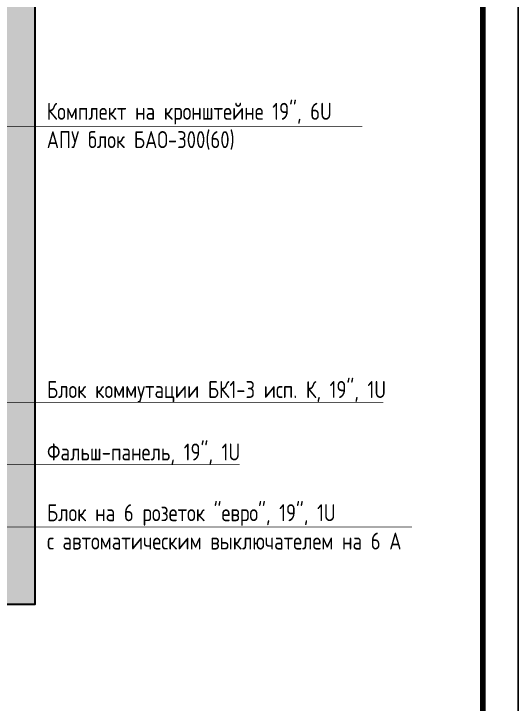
# Paper-space layout '13. УС-1' of a CAD drawing. Header units: millimetres. Extents: x 0 to 709, y -57 to 297.
# Drawn here: x 138.8 to 210, y 66.8 to 164.3 of the extents above; entities that cross this region are included whole.
import ezdxf
from ezdxf.enums import TextEntityAlignment as Align

# ---------------------------------------------------------------- set-up
doc = ezdxf.new("R2010")
doc.units = ezdxf.units.MM
doc.layers.add('102 Рамка', color=252, linetype='Continuous')
doc.layers.add('Text', color=7, linetype='Continuous')
doc.layers.add('Выноски', color=7, linetype='Continuous', lineweight=0)
doc.styles.add('ISOCPEUR', font='isocpeui.ttf', dxfattribs={"height": 2.5})
doc.styles.get("Standard").update_dxf_attribs({"font": 'arial.ttf'})
doc.styles.add('ГОСТ-ttf', font='isocpeur.ttf', dxfattribs={"width": 0.8})

# ---------------------------------------------------------------- blocks, each defined once
blk = doc.blocks.new('A$C2DED7FAF')
at = {"lineweight": 25}
h = blk.add_hatch(color=251, dxfattribs=at)
h.set_gradient(color1=(139, 142, 133), color2=(120, 125, 115), tint=0.46, name='INVHEMISPHERICAL')
h.paths.add_polyline_path([(0, 765.24), (558.09, 765.24), (558.09, 0), (0, 0)])
h.paths.add_polyline_path([(21.05, 744.19), (537.04, 744.19), (537.04, 21.05), (21.05, 21.05)], flags=16)
at = {"lineweight": 30}
blk.add_lwpolyline([(0, 765.24), (558.09, 765.24), (558.09, 0), (0, 0)], close=True, dxfattribs=at)
blk = doc.blocks.new('A$C13EF47D1')
at = {"layer": 'Выноски', "const_width": 0.5}
for points in [[(479.43, 337.81), (789.34, 337.81)], [(511.29, 142.8), (804.16, 142.8)], [(511.29, 98.9), (702.63, 98.9)], [(511.29, 54.9), (824.49, 54.9)]]:
    blk.add_lwpolyline(points, dxfattribs=at)
blk.add_blockref('A$C2DED7FAF', (0, 0))
at = {"layer": 'Text', "char_height": 12, "width": 371.9629, "attachment_point": 4, "style": 'ГОСТ-ttf'}
for s, insert in [('Комплект на кронштейне 19", 6U\\PАПУ блок БАО-300(60)', (566.47, 337.81)), ('Блок коммутации БК1-3 исп. К, 19", 1U', (566.65, 150.3)), ('Фальш-панель, 19", 1U', (566.65, 106.4)), ('Блок на 6 розеток "евро", 19", 1U\\Pс автоматическим выключателем на 6 А', (566.65, 54.9))]:
    blk.add_mtext(s, dxfattribs=dict(at, insert=insert))
blk = doc.blocks.new('*U287')
at = {"layer": '102 Рамка', "color": 0}
blk.add_lwpolyline([(210, 297), (0, 297), (0, 0), (210, 0)], close=True, dxfattribs=at)
at = {"layer": '102 Рамка', "color": 0, "const_width": 0.8}
blk.add_lwpolyline([(205, 5), (205, 292), (20, 292), (20, 5)], close=True, dxfattribs=at)
at = {"color": 7, "style": 'ISOCPEUR', "oblique": 10, "width": 0.8}
blk.add_attdef('НОМЕР-ЛИСТА', text='', height=2.5, dxfattribs=at).set_placement((183.559, 25), align=Align.MIDDLE_CENTER)
at = {"color": 7, "lineweight": 30, "oblique": 10, "width": 0.8, "flags": 104}
blk.add_attdef('НАИМЕНОВАНИЕ-ЧЕРТЕЖА', text='', height=2.5, dxfattribs=at).set_placement((120, 12.5), align=Align.MIDDLE_CENTER)
at = {"layer": '102 Рамка', "color": 7, "style": 'ISOCPEUR', "width": 0.8}
blk.add_attdef('FORMATTEXT', text='', height=2.5, dxfattribs=at).set_placement((153.5, 3.75), align=Align.TOP_LEFT)

psp = doc.layouts.new('13. УС-1')

# ---------------------------------------------------------------- block references
at = {"color": 7, "lineweight": 30}
psp.add_blockref('*U287', (0, 0), dxfattribs=at)
at = {"xscale": 0.2, "yscale": 0.2, "zscale": 0.2}
psp.add_blockref('A$C13EF47D1', (30.123, 80.872), dxfattribs=at)

doc.saveas('drawing.dxf')
